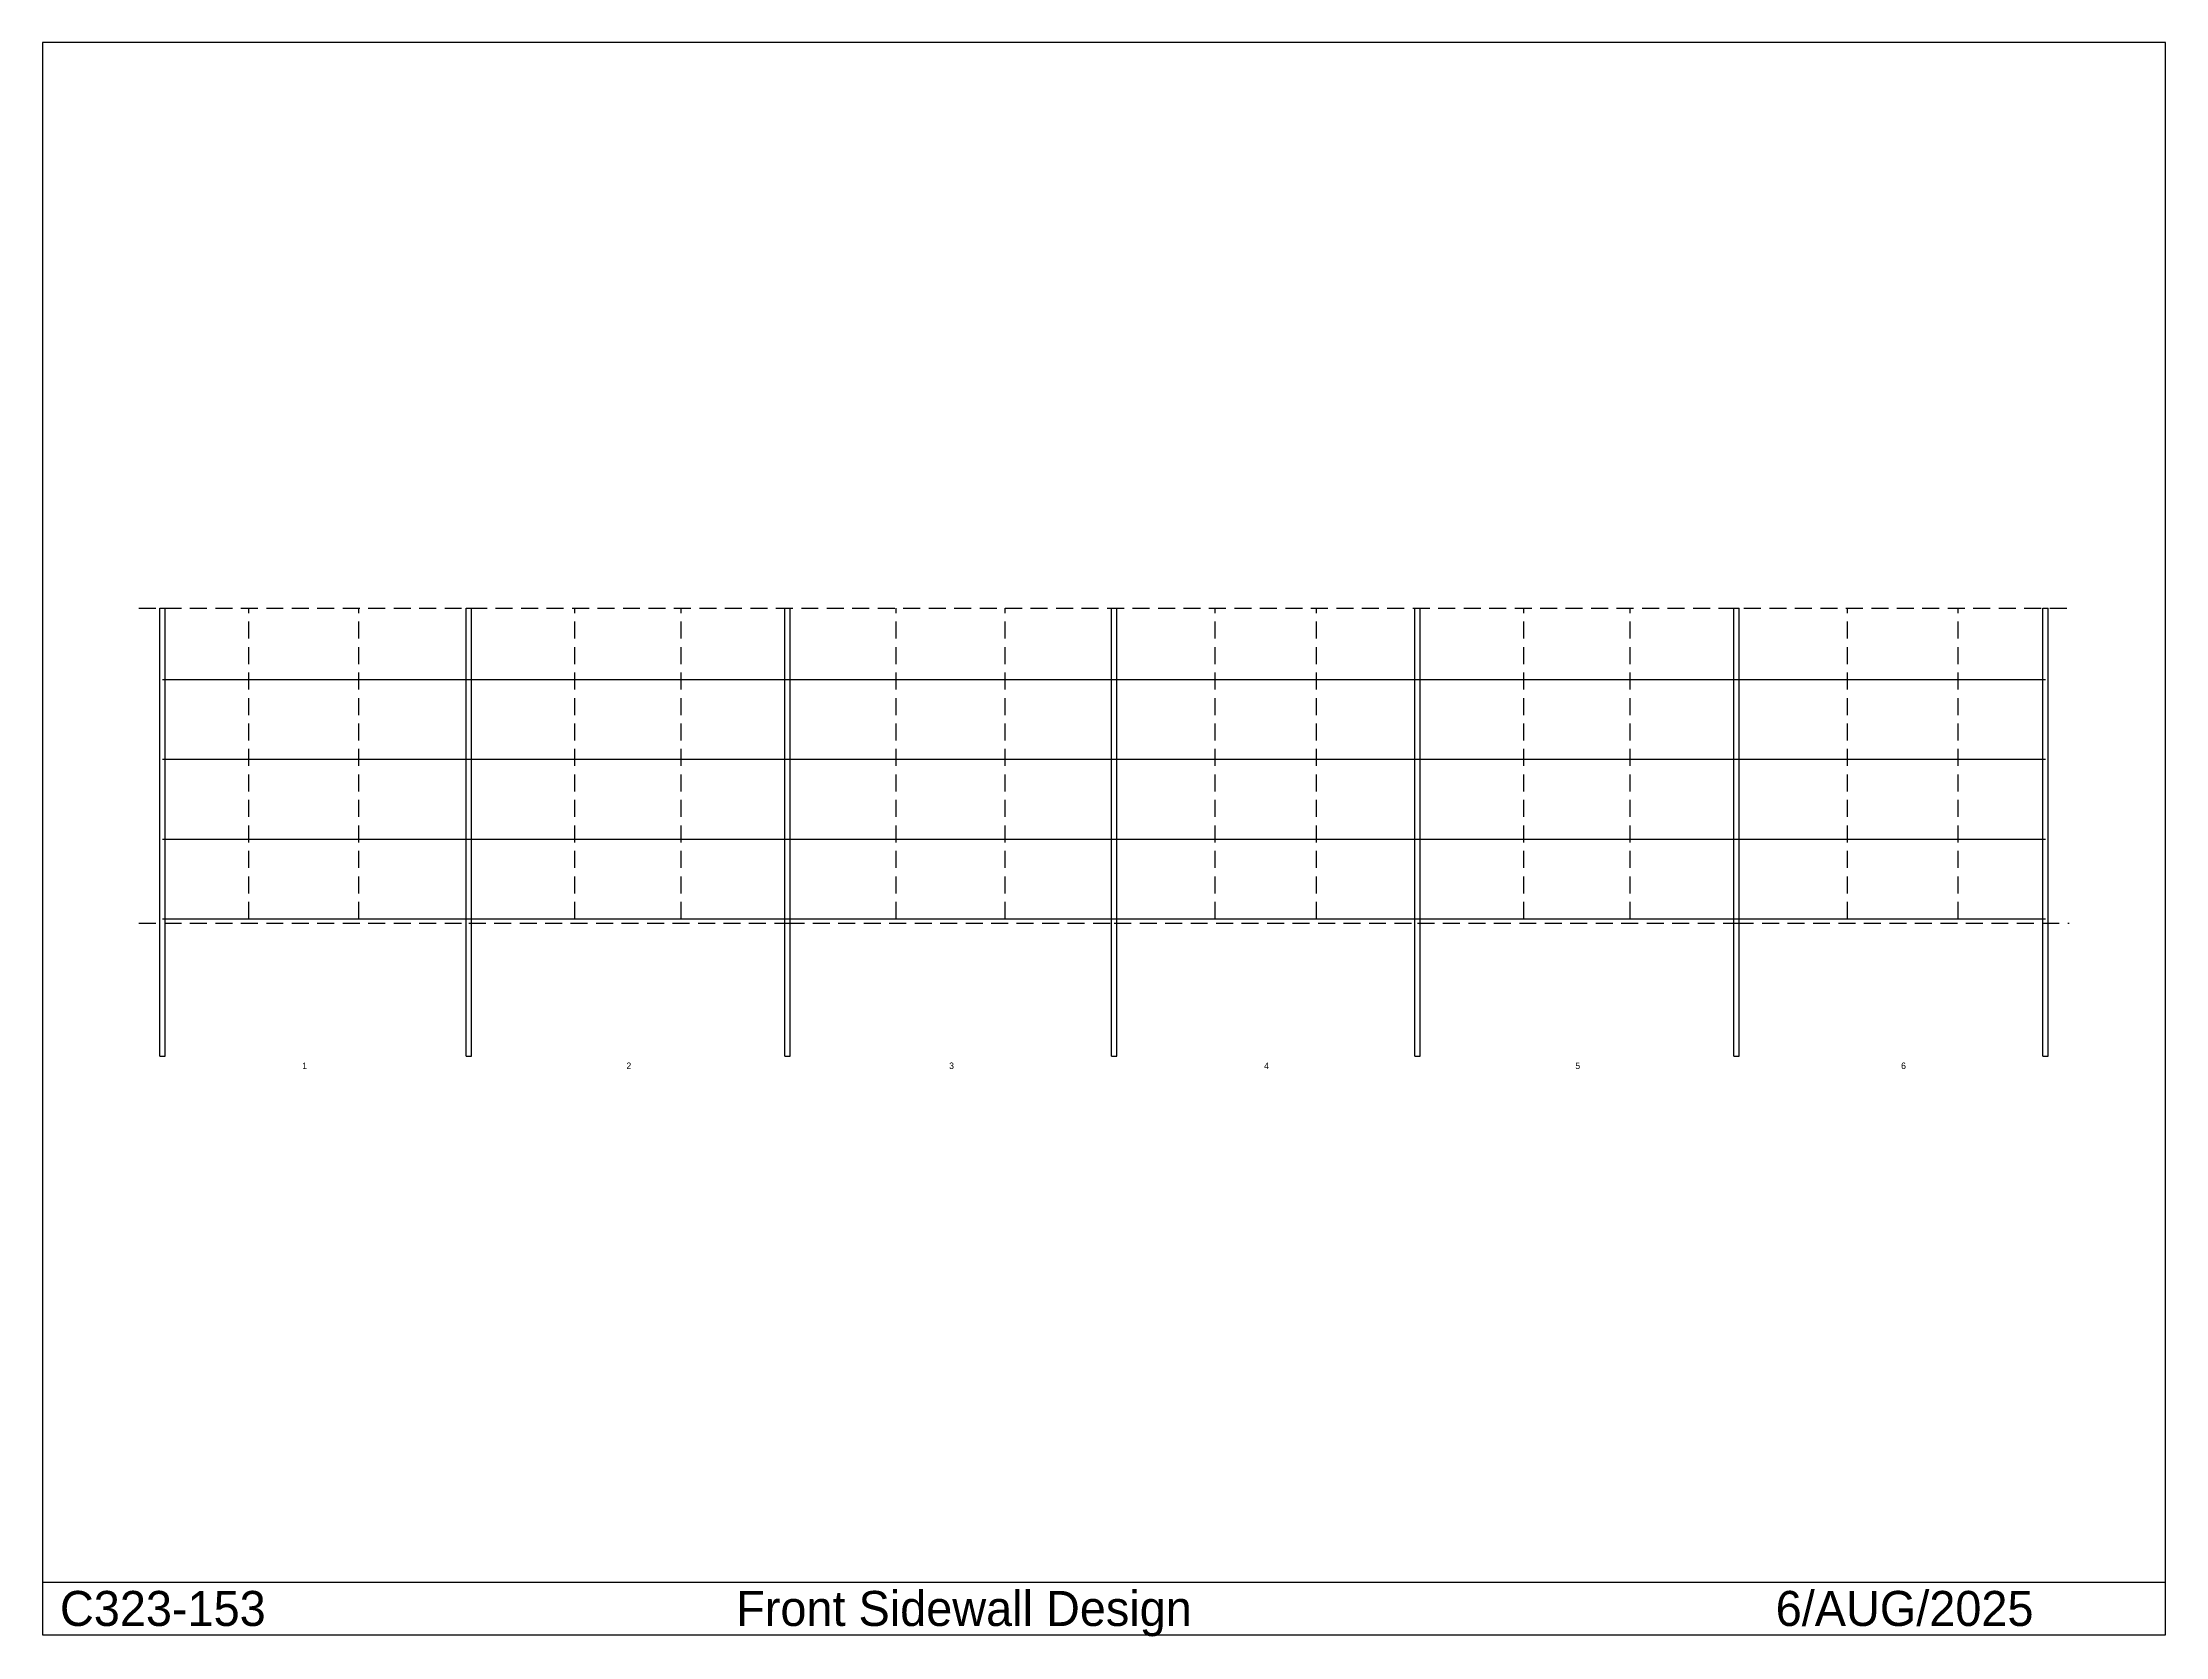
# Model space of a CAD drawing. Extents: x -1814 to 38099, y -10913 to 19056.
import ezdxf

# ---------------------------------------------------------------- set-up
doc = ezdxf.new("R2010")
doc.units = 0
doc.linetypes.add('CONTIN', pattern=[0])
doc.linetypes.add('DASHED', pattern=[478.95, 319.3, -159.65])
doc.layers.get('0').update_dxf_attribs({"linetype": 'CONTIN'})
for name, color, linetype in [('2', 7, 'CONTIN'), ('21', 7, 'CONTIN'), ('4', 5, 'CONTIN'), ('6', 5, 'DASHED'), ('8', 5, 'DASHED')]:
    doc.layers.add(name, color=color, linetype=linetype)

msp = doc.modelspace()

# ---------------------------------------------------------------- linework, layer by layer
for p, q in [((38099.246, 19055.643), (-1814.25, 19055.643)), ((-1814.25, 19055.643), (-1814.25, -10879.48)), ((38099.246, -10879.48), (38099.246, 19055.643)), ((-1814.25, -9891.621), (38099.246, -9891.621)), ((-1814.25, -10879.48), (38099.246, -10879.48))]:
    msp.add_line(p, q)
at = {"layer": '2'}
for p, q in [((440, 7080), (6200, 7080)), ((6200, 7080), (12190, 7080)), ((12190, 7080), (18335, 7080)), ((18335, 7080), (24035, 7080)), ((24035, 7080), (30034.998, 7080)), ((30034.998, 7080), (35845, 7080)), ((440, 5580), (6200, 5580)), ((6200, 5580), (12190, 5580)), ((12190, 5580), (18335, 5580)), ((18335, 5580), (24035, 5580)), ((24035, 5580), (30034.998, 5580)), ((30034.998, 5580), (35845, 5580)), ((440, 4080), (6200, 4080)), ((6200, 4080), (12190, 4080)), ((12190, 4080), (18335, 4080)), ((18335, 4080), (24035, 4080)), ((24035, 4080), (30034.998, 4080)), ((30034.998, 4080), (35845, 4080)), ((440, 2580), (6200, 2580)), ((6200, 2580), (12190, 2580)), ((12190, 2580), (18335, 2580)), ((18335, 2580), (24035, 2580)), ((24035, 2580), (30034.998, 2580)), ((30034.998, 2580), (35845, 2580))]:
    msp.add_line(p, q, dxfattribs=at)
at = {"layer": '4'}
for p, q in [((389.2, 0), (389.2, 8420)), ((389.2, 8420), (490.8, 8420)), ((490.8, 0), (490.8, 8420)), ((6149.2, 0), (6149.2, 8420)), ((6149.2, 8420), (6250.8, 8420)), ((6250.8, 0), (6250.8, 8420)), ((12139.199, 0), (12139.199, 8420)), ((12139.199, 8420), (12240.8, 8420)), ((12240.8, 0), (12240.8, 8420)), ((18284.199, 0), (18284.199, 8420)), ((18284.199, 8420), (18385.801, 8420)), ((18385.801, 0), (18385.801, 8420)), ((23984.199, 0), (23984.199, 8420)), ((23984.199, 8420), (24085.799, 8420)), ((24085.799, 0), (24085.799, 8420)), ((29984.199, 0), (29984.199, 8420)), ((29984.199, 8420), (30085.797, 8420)), ((30085.797, 0), (30085.797, 8420)), ((35794.199, 0), (35794.199, 8420)), ((35794.199, 8420), (35895.797, 8420)), ((35895.797, 0), (35895.797, 8420)), ((389.2, 0), (490.8, 0)), ((6149.2, 0), (6250.8, 0)), ((12139.199, 0), (12240.8, 0)), ((18284.199, 0), (18385.801, 0)), ((23984.199, 0), (24085.799, 0)), ((29984.199, 0), (30085.797, 0)), ((35794.199, 0), (35895.797, 0))]:
    msp.add_line(p, q, dxfattribs=at)
at = {"layer": '6'}
for p, q in [((2066.667, 2580), (2066.667, 8420)), ((4133.333, 2580), (4133.333, 8420)), ((8196.666, 2580), (8196.666, 8420)), ((10193.333, 2580), (10193.333, 8420)), ((14238.333, 2580), (14238.333, 8420)), ((16286.667, 2580), (16286.667, 8420)), ((20234.998, 2580), (20234.998, 8420)), ((22135, 2580), (22135, 8420)), ((26034.998, 2580), (26034.998, 8420)), ((28035, 2580), (28035, 8420)), ((32118.332, 2580), (32118.332, 8420)), ((34201.664, 2580), (34201.664, 8420))]:
    msp.add_line(p, q, dxfattribs=at)
at = {"layer": '8'}
for p, q in [((0, 8420), (36284.996, 8420)), ((0, 2500), (6200, 2500)), ((6200, 2500), (12190, 2500)), ((12190, 2500), (18335, 2500)), ((18335, 2500), (24035, 2500)), ((24035, 2500), (30034.998, 2500)), ((30034.998, 2500), (36284.996, 2500))]:
    msp.add_line(p, q, dxfattribs=at)

# ---------------------------------------------------------------- texts
for s, p in [('C323-153', (-1484.963, -10714.838)), ('Front Sidewall Design', (11227.485, -10714.838)), (' 6/AUG/2025', (30525.66, -10714.838))]:
    msp.add_text(s, height=658.573).set_placement(p)
at = {"layer": '21'}
for s, p in [('  1', (2978.08, -243.84)), ('  2', (9073.08, -243.84)), ('  3', (15140.58, -243.84)), ('  4', (21063.078, -243.84)), ('  5', (26913.08, -243.84)), ('  6', (33038.078, -243.84))]:
    msp.add_text(s, height=121.92, dxfattribs=at).set_placement(p)

doc.saveas('drawing.dxf')
